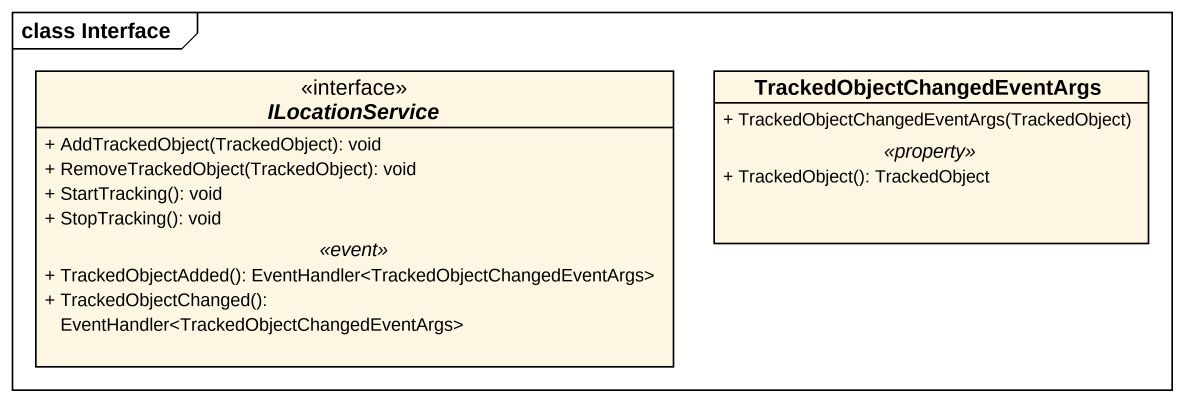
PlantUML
@startuml
mainframe class Interface
hide circle
hide empty members
skinparam classAttributeIconSize 0
interface ILocationService {
  + AddTrackedObject(TrackedObject): void
  + RemoveTrackedObject(TrackedObject): void
  + StartTracking(): void
  + StopTracking(): void
  .. <<event>> ..
  + TrackedObjectAdded(): EventHandler<TrackedObjectChangedEventArgs>
  + TrackedObjectChanged(): EventHandler<TrackedObjectChangedEventArgs>
}
class "TrackedObjectChangedEventArgs" as TrackedObjectChangedEventArg {
  + TrackedObjectChangedEventArgs(TrackedObject)
  .. <<property>> ..
  + TrackedObject(): TrackedObject
}
@enduml
